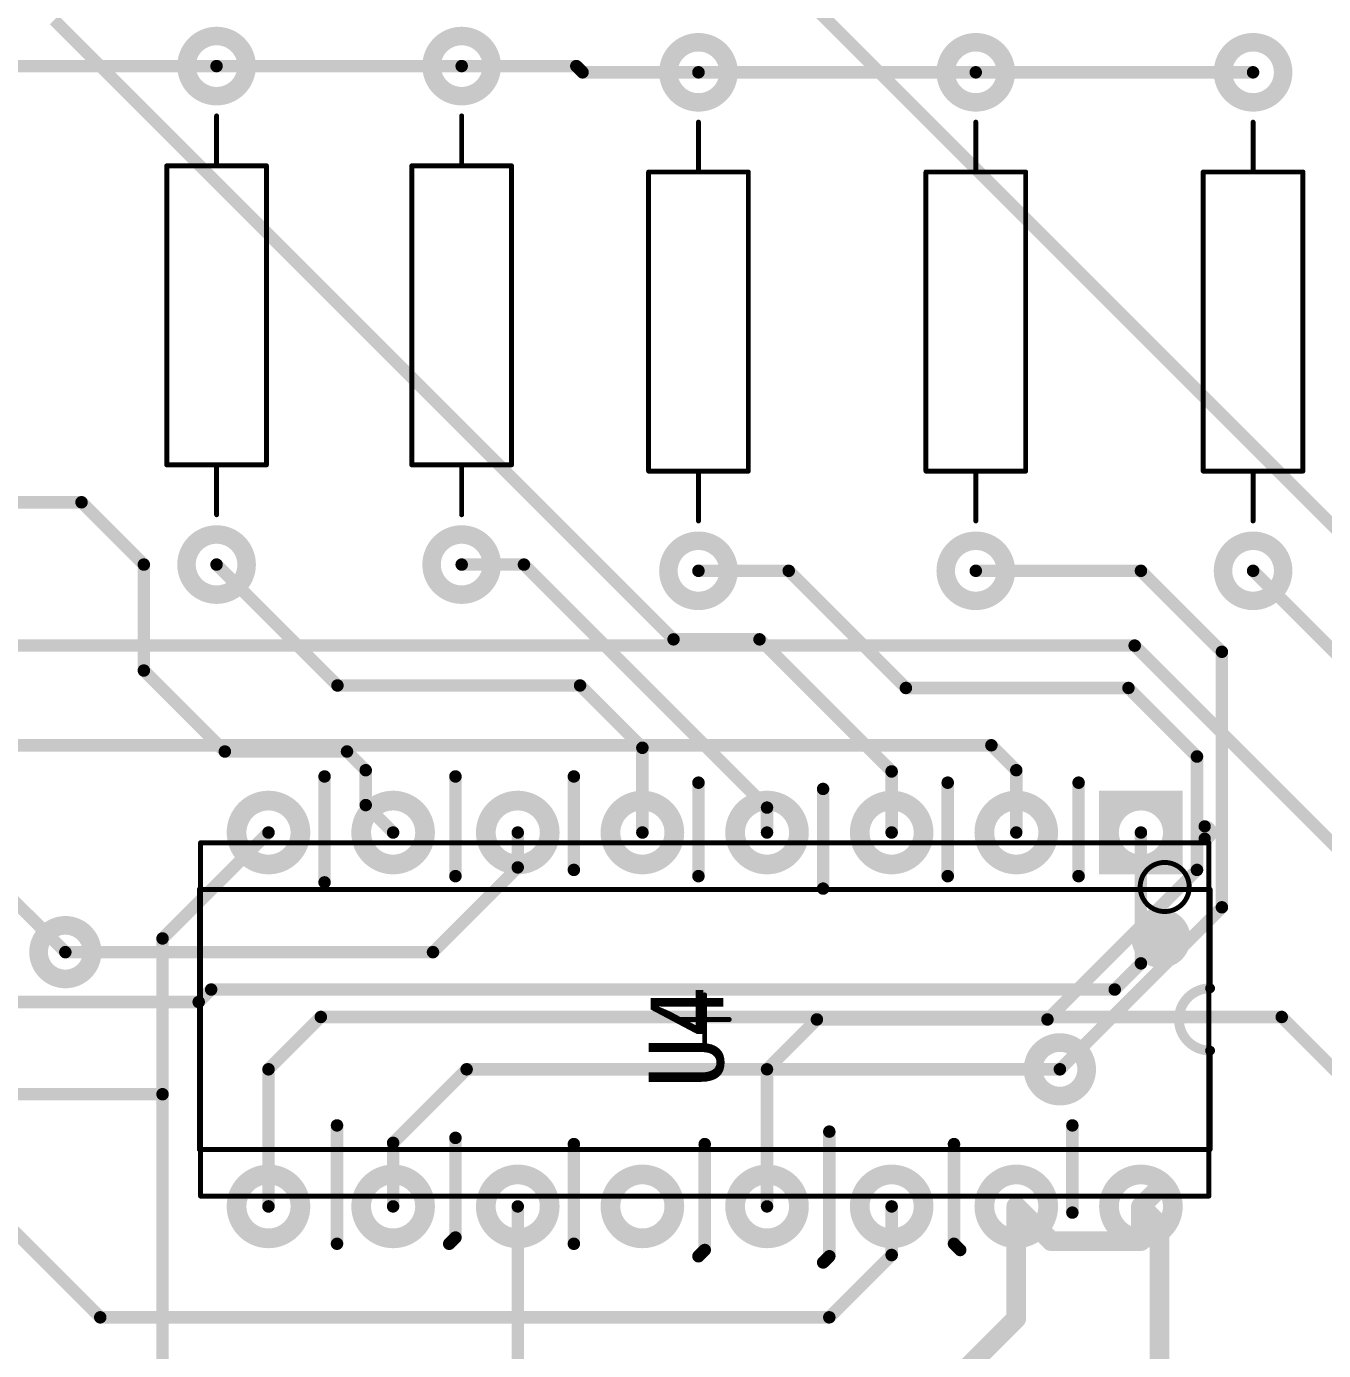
# Model space of a CAD drawing. Header units: millimetres. Extents: x 38 to 140, y 35 to 124.
# Drawn here: x 92.35 to 118.78, y 75.55 to 102.53 of the extents above; entities that cross this region are included whole.
import ezdxf

# ---------------------------------------------------------------- set-up
doc = ezdxf.new("R2010")
doc.units = ezdxf.units.MM
for name, color, linetype in [('BottomLayer', 5, 'Continuous'), ('BottomSolder', 6, 'Continuous'), ('KeepOutLayer', 6, 'Continuous'), ('Mechanical13', 56, 'Continuous'), ('Mechanical15', 56, 'Continuous'), ('MultiLayer', 9, 'Continuous'), ('TopLayer', 1, 'Continuous'), ('TopOverlay', 2, 'Continuous'), ('TopSolder', 216, 'Continuous')]:
    doc.layers.add(name, color=color, linetype=linetype)

# ---------------------------------------------------------------- blocks, each defined once
blk = doc.blocks.new('AXIAL_0_4_14')
at = {"layer": 'BottomLayer', "const_width": 0.275}
for points in [[(-5.643, 0, 1), (-4.517, 0, 1)], [(4.517, 0, 1), (5.643, 0, 1)]]:
    blk.add_lwpolyline(points, format="xyb", close=True, dxfattribs=at)
at = {"layer": 'BottomSolder', "const_width": 0.377}
for points in [[(-5.693, 0, 1), (-4.467, 0, 1)], [(4.467, 0, 1), (5.693, 0, 1)]]:
    blk.add_lwpolyline(points, format="xyb", close=True, dxfattribs=at)
at = {"layer": 'MultiLayer', "const_width": 0.275}
for points in [[(-5.643, 0, 1), (-4.517, 0, 1)], [(4.517, 0, 1), (5.643, 0, 1)]]:
    blk.add_lwpolyline(points, format="xyb", close=True, dxfattribs=at)
at = {"layer": 'TopLayer', "const_width": 0.275}
for points in [[(-5.643, 0, 1), (-4.517, 0, 1)], [(4.517, 0, 1), (5.643, 0, 1)]]:
    blk.add_lwpolyline(points, format="xyb", close=True, dxfattribs=at)
at = {"layer": 'TopOverlay', "const_width": 0.1}
for points in [[(-3.048, 1.016), (-3.048, -1.016)], [(-3.048, 1.016), (3.048, 1.016)], [(3.048, 1.016), (3.048, -1.016)], [(-4.064, 0), (-3.048, 0)], [(3.048, 0), (4.064, 0)], [(-3.048, -1.016), (3.048, -1.016)]]:
    blk.add_lwpolyline(points, dxfattribs=at)
at = {"layer": 'TopOverlay', "const_width": 0.05}
for points in [[(-3.073, 1.016, 1), (-3.023, 1.016, 1)], [(-3.073, 1.016, 1), (-3.023, 1.016, 1)], [(3.023, 1.016, 1), (3.073, 1.016, 1)], [(3.023, 1.016, 1), (3.073, 1.016, 1)], [(-4.089, 0, 1), (-4.039, 0, 1)], [(-3.073, 0, 1), (-3.023, 0, 1)], [(3.023, 0, 1), (3.073, 0, 1)], [(4.039, 0, 1), (4.089, 0, 1)], [(-3.073, -1.016, 1), (-3.023, -1.016, 1)], [(-3.073, -1.016, 1), (-3.023, -1.016, 1)], [(3.023, -1.016, 1), (3.073, -1.016, 1)], [(3.023, -1.016, 1), (3.073, -1.016, 1)]]:
    blk.add_lwpolyline(points, format="xyb", close=True, dxfattribs=at)
at = {"layer": 'TopSolder', "const_width": 0.377}
for points in [[(-5.693, 0, 1), (-4.467, 0, 1)], [(4.467, 0, 1), (5.693, 0, 1)]]:
    blk.add_lwpolyline(points, format="xyb", close=True, dxfattribs=at)
blk = doc.blocks.new('AXIAL_0_4_17')
at = {"layer": 'BottomLayer', "const_width": 0.275}
for points in [[(-5.643, 0, 1), (-4.517, 0, 1)], [(4.517, 0, 1), (5.643, 0, 1)]]:
    blk.add_lwpolyline(points, format="xyb", close=True, dxfattribs=at)
at = {"layer": 'BottomSolder', "const_width": 0.377}
for points in [[(-5.693, 0, 1), (-4.467, 0, 1)], [(4.467, 0, 1), (5.693, 0, 1)]]:
    blk.add_lwpolyline(points, format="xyb", close=True, dxfattribs=at)
at = {"layer": 'MultiLayer', "const_width": 0.275}
for points in [[(-5.643, 0, 1), (-4.517, 0, 1)], [(4.517, 0, 1), (5.643, 0, 1)]]:
    blk.add_lwpolyline(points, format="xyb", close=True, dxfattribs=at)
at = {"layer": 'TopLayer', "const_width": 0.275}
for points in [[(-5.643, 0, 1), (-4.517, 0, 1)], [(4.517, 0, 1), (5.643, 0, 1)]]:
    blk.add_lwpolyline(points, format="xyb", close=True, dxfattribs=at)
at = {"layer": 'TopOverlay', "const_width": 0.1}
for points in [[(-3.048, 1.016), (-3.048, -1.016)], [(-3.048, 1.016), (3.048, 1.016)], [(3.048, 1.016), (3.048, -1.016)], [(-4.064, 0), (-3.048, 0)], [(3.048, 0), (4.064, 0)], [(-3.048, -1.016), (3.048, -1.016)]]:
    blk.add_lwpolyline(points, dxfattribs=at)
at = {"layer": 'TopOverlay', "const_width": 0.05}
for points in [[(-3.073, 1.016, 1), (-3.023, 1.016, 1)], [(-3.073, 1.016, 1), (-3.023, 1.016, 1)], [(3.023, 1.016, 1), (3.073, 1.016, 1)], [(3.023, 1.016, 1), (3.073, 1.016, 1)], [(-4.089, 0, 1), (-4.039, 0, 1)], [(-3.073, 0, 1), (-3.023, 0, 1)], [(3.023, 0, 1), (3.073, 0, 1)], [(4.039, 0, 1), (4.089, 0, 1)], [(-3.073, -1.016, 1), (-3.023, -1.016, 1)], [(-3.073, -1.016, 1), (-3.023, -1.016, 1)], [(3.023, -1.016, 1), (3.073, -1.016, 1)], [(3.023, -1.016, 1), (3.073, -1.016, 1)]]:
    blk.add_lwpolyline(points, format="xyb", close=True, dxfattribs=at)
at = {"layer": 'TopSolder', "const_width": 0.377}
for points in [[(-5.693, 0, 1), (-4.467, 0, 1)], [(4.467, 0, 1), (5.693, 0, 1)]]:
    blk.add_lwpolyline(points, format="xyb", close=True, dxfattribs=at)
blk = doc.blocks.new('AXIAL_0_4_18')
at = {"layer": 'BottomLayer', "const_width": 0.275}
for points in [[(-5.643, 0, 1), (-4.517, 0, 1)], [(4.517, 0, 1), (5.643, 0, 1)]]:
    blk.add_lwpolyline(points, format="xyb", close=True, dxfattribs=at)
at = {"layer": 'BottomSolder', "const_width": 0.377}
for points in [[(-5.693, 0, 1), (-4.467, 0, 1)], [(4.467, 0, 1), (5.693, 0, 1)]]:
    blk.add_lwpolyline(points, format="xyb", close=True, dxfattribs=at)
at = {"layer": 'MultiLayer', "const_width": 0.275}
for points in [[(-5.643, 0, 1), (-4.517, 0, 1)], [(4.517, 0, 1), (5.643, 0, 1)]]:
    blk.add_lwpolyline(points, format="xyb", close=True, dxfattribs=at)
at = {"layer": 'TopLayer', "const_width": 0.275}
for points in [[(-5.643, 0, 1), (-4.517, 0, 1)], [(4.517, 0, 1), (5.643, 0, 1)]]:
    blk.add_lwpolyline(points, format="xyb", close=True, dxfattribs=at)
at = {"layer": 'TopOverlay', "const_width": 0.1}
for points in [[(-3.048, 1.016), (-3.048, -1.016)], [(-3.048, 1.016), (3.048, 1.016)], [(3.048, 1.016), (3.048, -1.016)], [(-4.064, 0), (-3.048, 0)], [(3.048, 0), (4.064, 0)], [(-3.048, -1.016), (3.048, -1.016)]]:
    blk.add_lwpolyline(points, dxfattribs=at)
at = {"layer": 'TopOverlay', "const_width": 0.05}
for points in [[(-3.073, 1.016, 1), (-3.023, 1.016, 1)], [(-3.073, 1.016, 1), (-3.023, 1.016, 1)], [(3.023, 1.016, 1), (3.073, 1.016, 1)], [(3.023, 1.016, 1), (3.073, 1.016, 1)], [(-4.089, 0, 1), (-4.039, 0, 1)], [(-3.073, 0, 1), (-3.023, 0, 1)], [(3.023, 0, 1), (3.073, 0, 1)], [(4.039, 0, 1), (4.089, 0, 1)], [(-3.073, -1.016, 1), (-3.023, -1.016, 1)], [(-3.073, -1.016, 1), (-3.023, -1.016, 1)], [(3.023, -1.016, 1), (3.073, -1.016, 1)], [(3.023, -1.016, 1), (3.073, -1.016, 1)]]:
    blk.add_lwpolyline(points, format="xyb", close=True, dxfattribs=at)
at = {"layer": 'TopSolder', "const_width": 0.377}
for points in [[(-5.693, 0, 1), (-4.467, 0, 1)], [(4.467, 0, 1), (5.693, 0, 1)]]:
    blk.add_lwpolyline(points, format="xyb", close=True, dxfattribs=at)
blk = doc.blocks.new('AXIAL_0_4_19')
at = {"layer": 'BottomLayer', "const_width": 0.275}
for points in [[(-5.643, 0, 1), (-4.517, 0, 1)], [(4.517, 0, 1), (5.643, 0, 1)]]:
    blk.add_lwpolyline(points, format="xyb", close=True, dxfattribs=at)
at = {"layer": 'BottomSolder', "const_width": 0.377}
for points in [[(-5.693, 0, 1), (-4.467, 0, 1)], [(4.467, 0, 1), (5.693, 0, 1)]]:
    blk.add_lwpolyline(points, format="xyb", close=True, dxfattribs=at)
at = {"layer": 'MultiLayer', "const_width": 0.275}
for points in [[(-5.643, 0, 1), (-4.517, 0, 1)], [(4.517, 0, 1), (5.643, 0, 1)]]:
    blk.add_lwpolyline(points, format="xyb", close=True, dxfattribs=at)
at = {"layer": 'TopLayer', "const_width": 0.275}
for points in [[(-5.643, 0, 1), (-4.517, 0, 1)], [(4.517, 0, 1), (5.643, 0, 1)]]:
    blk.add_lwpolyline(points, format="xyb", close=True, dxfattribs=at)
at = {"layer": 'TopOverlay', "const_width": 0.1}
for points in [[(-3.048, 1.016), (-3.048, -1.016)], [(-3.048, 1.016), (3.048, 1.016)], [(3.048, 1.016), (3.048, -1.016)], [(-4.064, 0), (-3.048, 0)], [(3.048, 0), (4.064, 0)], [(-3.048, -1.016), (3.048, -1.016)]]:
    blk.add_lwpolyline(points, dxfattribs=at)
at = {"layer": 'TopOverlay', "const_width": 0.05}
for points in [[(-3.073, 1.016, 1), (-3.023, 1.016, 1)], [(-3.073, 1.016, 1), (-3.023, 1.016, 1)], [(3.023, 1.016, 1), (3.073, 1.016, 1)], [(3.023, 1.016, 1), (3.073, 1.016, 1)], [(-4.089, 0, 1), (-4.039, 0, 1)], [(-3.073, 0, 1), (-3.023, 0, 1)], [(3.023, 0, 1), (3.073, 0, 1)], [(4.039, 0, 1), (4.089, 0, 1)], [(-3.073, -1.016, 1), (-3.023, -1.016, 1)], [(-3.073, -1.016, 1), (-3.023, -1.016, 1)], [(3.023, -1.016, 1), (3.073, -1.016, 1)], [(3.023, -1.016, 1), (3.073, -1.016, 1)]]:
    blk.add_lwpolyline(points, format="xyb", close=True, dxfattribs=at)
at = {"layer": 'TopSolder', "const_width": 0.377}
for points in [[(-5.693, 0, 1), (-4.467, 0, 1)], [(4.467, 0, 1), (5.693, 0, 1)]]:
    blk.add_lwpolyline(points, format="xyb", close=True, dxfattribs=at)
blk = doc.blocks.new('AXIAL_0_4_20')
at = {"layer": 'BottomLayer', "const_width": 0.275}
for points in [[(-5.643, 0, 1), (-4.517, 0, 1)], [(4.517, 0, 1), (5.643, 0, 1)]]:
    blk.add_lwpolyline(points, format="xyb", close=True, dxfattribs=at)
at = {"layer": 'BottomSolder', "const_width": 0.377}
for points in [[(-5.693, 0, 1), (-4.467, 0, 1)], [(4.467, 0, 1), (5.693, 0, 1)]]:
    blk.add_lwpolyline(points, format="xyb", close=True, dxfattribs=at)
at = {"layer": 'MultiLayer', "const_width": 0.275}
for points in [[(-5.643, 0, 1), (-4.517, 0, 1)], [(4.517, 0, 1), (5.643, 0, 1)]]:
    blk.add_lwpolyline(points, format="xyb", close=True, dxfattribs=at)
at = {"layer": 'TopLayer', "const_width": 0.275}
for points in [[(-5.643, 0, 1), (-4.517, 0, 1)], [(4.517, 0, 1), (5.643, 0, 1)]]:
    blk.add_lwpolyline(points, format="xyb", close=True, dxfattribs=at)
at = {"layer": 'TopOverlay', "const_width": 0.1}
for points in [[(-3.048, 1.016), (-3.048, -1.016)], [(-3.048, 1.016), (3.048, 1.016)], [(3.048, 1.016), (3.048, -1.016)], [(-4.064, 0), (-3.048, 0)], [(3.048, 0), (4.064, 0)], [(-3.048, -1.016), (3.048, -1.016)]]:
    blk.add_lwpolyline(points, dxfattribs=at)
at = {"layer": 'TopOverlay', "const_width": 0.05}
for points in [[(-3.073, 1.016, 1), (-3.023, 1.016, 1)], [(-3.073, 1.016, 1), (-3.023, 1.016, 1)], [(3.023, 1.016, 1), (3.073, 1.016, 1)], [(3.023, 1.016, 1), (3.073, 1.016, 1)], [(-4.089, 0, 1), (-4.039, 0, 1)], [(-3.073, 0, 1), (-3.023, 0, 1)], [(3.023, 0, 1), (3.073, 0, 1)], [(4.039, 0, 1), (4.089, 0, 1)], [(-3.073, -1.016, 1), (-3.023, -1.016, 1)], [(-3.073, -1.016, 1), (-3.023, -1.016, 1)], [(3.023, -1.016, 1), (3.073, -1.016, 1)], [(3.023, -1.016, 1), (3.073, -1.016, 1)]]:
    blk.add_lwpolyline(points, format="xyb", close=True, dxfattribs=at)
at = {"layer": 'TopSolder', "const_width": 0.377}
for points in [[(-5.693, 0, 1), (-4.467, 0, 1)], [(4.467, 0, 1), (5.693, 0, 1)]]:
    blk.add_lwpolyline(points, format="xyb", close=True, dxfattribs=at)
blk = doc.blocks.new('DIP_16_31')
at = {"layer": 'BottomLayer', "const_width": 0.3}
for points in [[(-4.41, 9.64), (-4.41, 8.14)], [(-3.21, 9.64), (-3.21, 8.14)], [(-4.56, 9.49), (-3.06, 9.49)], [(-4.56, 8.29), (-3.06, 8.29)]]:
    blk.add_lwpolyline(points, dxfattribs=at)
for points in [[(-4.41, 8.89, 1), (-3.21, 8.89, 1)], [(3.21, 8.89, 1), (4.41, 8.89, 1)], [(-4.41, 6.35, 1), (-3.21, 6.35, 1)], [(3.21, 6.35, 1), (4.41, 6.35, 1)], [(-4.41, 3.81, 1), (-3.21, 3.81, 1)], [(3.21, 3.81, 1), (4.41, 3.81, 1)], [(-4.41, 1.27, 1), (-3.21, 1.27, 1)], [(3.21, 1.27, 1), (4.41, 1.27, 1)], [(-4.41, -1.27, 1), (-3.21, -1.27, 1)], [(3.21, -1.27, 1), (4.41, -1.27, 1)], [(-4.41, -3.81, 1), (-3.21, -3.81, 1)], [(3.21, -3.81, 1), (4.41, -3.81, 1)], [(-4.41, -6.35, 1), (-3.21, -6.35, 1)], [(3.21, -6.35, 1), (4.41, -6.35, 1)], [(-4.41, -8.89, 1), (-3.21, -8.89, 1)], [(3.21, -8.89, 1), (4.41, -8.89, 1)]]:
    blk.add_lwpolyline(points, format="xyb", close=True, dxfattribs=at)
at = {"layer": 'BottomSolder', "const_width": 0.402}
for points in [[(-4.662, 9.541), (-2.958, 9.541)], [(-4.461, 9.742), (-4.461, 8.038)], [(-3.159, 9.742), (-3.159, 8.038)], [(-4.662, 8.239), (-2.958, 8.239)]]:
    blk.add_lwpolyline(points, dxfattribs=at)
for points in [[(-4.461, 8.89, 1), (-3.159, 8.89, 1)], [(3.159, 8.89, 1), (4.461, 8.89, 1)], [(-4.461, 6.35, 1), (-3.159, 6.35, 1)], [(3.159, 6.35, 1), (4.461, 6.35, 1)], [(-4.461, 3.81, 1), (-3.159, 3.81, 1)], [(3.159, 3.81, 1), (4.461, 3.81, 1)], [(-4.461, 1.27, 1), (-3.159, 1.27, 1)], [(3.159, 1.27, 1), (4.461, 1.27, 1)], [(-4.461, -1.27, 1), (-3.159, -1.27, 1)], [(3.159, -1.27, 1), (4.461, -1.27, 1)], [(-4.461, -3.81, 1), (-3.159, -3.81, 1)], [(3.159, -3.81, 1), (4.461, -3.81, 1)], [(-4.461, -6.35, 1), (-3.159, -6.35, 1)], [(3.159, -6.35, 1), (4.461, -6.35, 1)], [(-4.461, -8.89, 1), (-3.159, -8.89, 1)], [(3.159, -8.89, 1), (4.461, -8.89, 1)]]:
    blk.add_lwpolyline(points, format="xyb", close=True, dxfattribs=at)
at = {"layer": 'Mechanical13', "const_width": 0.1}
for points in [[(-3.6, 10.275), (3.6, 10.275)], [(-3.6, 10.275), (-3.6, -10.275)], [(3.6, 10.275), (3.6, -10.275)], [(-3.6, -10.275), (3.6, -10.275)]]:
    blk.add_lwpolyline(points, dxfattribs=at)
at = {"layer": 'Mechanical13'}
for points, const_width in [([(-3.625, 10.275, 1), (-3.575, 10.275, 1)], 0.05), ([(-3.625, 10.275, 1), (-3.575, 10.275, 1)], 0.05), ([(3.575, 10.275, 1), (3.625, 10.275, 1)], 0.05), ([(3.575, 10.275, 1), (3.625, 10.275, 1)], 0.05), ([(-2.2, 9.375, 1), (-3.2, 9.375, 1)], 0.1), ([(-3.225, 9.375, 1), (-3.175, 9.375, 1)], 0.05), ([(-2.225, 9.375, 1), (-2.175, 9.375, 1)], 0.05), ([(-3.625, -10.275, 1), (-3.575, -10.275, 1)], 0.05), ([(-3.625, -10.275, 1), (-3.575, -10.275, 1)], 0.05), ([(3.575, -10.275, 1), (3.625, -10.275, 1)], 0.05), ([(3.575, -10.275, 1), (3.625, -10.275, 1)], 0.05)]:
    blk.add_lwpolyline(points, format="xyb", close=True, dxfattribs=dict(at, const_width=const_width))
at = {"layer": 'Mechanical15', "const_width": 0.1}
for points in [[(0, 0.5), (0, -0.5)], [(-0.5, 0), (0.5, 0)]]:
    blk.add_lwpolyline(points, dxfattribs=at)
at = {"layer": 'Mechanical15', "const_width": 0.05}
for points in [[(-0.025, 0.5, 1), (0.025, 0.5, 1)], [(-0.525, 0, 1), (-0.475, 0, 1)], [(0.475, 0, 1), (0.525, 0, 1)], [(-0.025, -0.5, 1), (0.025, -0.5, 1)]]:
    blk.add_lwpolyline(points, format="xyb", close=True, dxfattribs=at)
at = {"layer": 'MultiLayer', "const_width": 0.3}
for points in [[(-4.41, 9.64), (-4.41, 8.14)], [(-3.21, 9.64), (-3.21, 8.14)], [(-4.56, 9.49), (-3.06, 9.49)], [(-4.56, 8.29), (-3.06, 8.29)]]:
    blk.add_lwpolyline(points, dxfattribs=at)
for points in [[(-4.41, 8.89, 1), (-3.21, 8.89, 1)], [(3.21, 8.89, 1), (4.41, 8.89, 1)], [(-4.41, 6.35, 1), (-3.21, 6.35, 1)], [(3.21, 6.35, 1), (4.41, 6.35, 1)], [(-4.41, 3.81, 1), (-3.21, 3.81, 1)], [(3.21, 3.81, 1), (4.41, 3.81, 1)], [(-4.41, 1.27, 1), (-3.21, 1.27, 1)], [(3.21, 1.27, 1), (4.41, 1.27, 1)], [(-4.41, -1.27, 1), (-3.21, -1.27, 1)], [(3.21, -1.27, 1), (4.41, -1.27, 1)], [(-4.41, -3.81, 1), (-3.21, -3.81, 1)], [(3.21, -3.81, 1), (4.41, -3.81, 1)], [(-4.41, -6.35, 1), (-3.21, -6.35, 1)], [(3.21, -6.35, 1), (4.41, -6.35, 1)], [(-4.41, -8.89, 1), (-3.21, -8.89, 1)], [(3.21, -8.89, 1), (4.41, -8.89, 1)]]:
    blk.add_lwpolyline(points, format="xyb", close=True, dxfattribs=at)
at = {"layer": 'TopLayer', "const_width": 0.3}
for points in [[(-4.41, 9.64), (-4.41, 8.14)], [(-3.21, 9.64), (-3.21, 8.14)], [(-4.56, 9.49), (-3.06, 9.49)], [(-4.56, 8.29), (-3.06, 8.29)]]:
    blk.add_lwpolyline(points, dxfattribs=at)
for points in [[(-4.41, 8.89, 1), (-3.21, 8.89, 1)], [(3.21, 8.89, 1), (4.41, 8.89, 1)], [(-4.41, 6.35, 1), (-3.21, 6.35, 1)], [(3.21, 6.35, 1), (4.41, 6.35, 1)], [(-4.41, 3.81, 1), (-3.21, 3.81, 1)], [(3.21, 3.81, 1), (4.41, 3.81, 1)], [(-4.41, 1.27, 1), (-3.21, 1.27, 1)], [(3.21, 1.27, 1), (4.41, 1.27, 1)], [(-4.41, -1.27, 1), (-3.21, -1.27, 1)], [(3.21, -1.27, 1), (4.41, -1.27, 1)], [(-4.41, -3.81, 1), (-3.21, -3.81, 1)], [(3.21, -3.81, 1), (4.41, -3.81, 1)], [(-4.41, -6.35, 1), (-3.21, -6.35, 1)], [(3.21, -6.35, 1), (4.41, -6.35, 1)], [(-4.41, -8.89, 1), (-3.21, -8.89, 1)], [(3.21, -8.89, 1), (4.41, -8.89, 1)]]:
    blk.add_lwpolyline(points, format="xyb", close=True, dxfattribs=at)
at = {"layer": 'TopOverlay'}
for points, const_width in [([(-3.685, 10.19, 1), (-3.935, 10.19, 1)], 0.25), ([(-3.998, 10.19, 1), (-3.873, 10.19, 1)], 0.125), ([(-3.747, 10.19, 1), (-3.622, 10.19, 1)], 0.125), ([(-2.675, 10.3, 1), (-2.625, 10.3, 1)], 0.05), ([(-2.675, 10.3, 1), (-2.625, 10.3, 1)], 0.05), ([(-0.685, 10.3, 1), (-0.585, 10.3, 1)], 0.1), ([(-0.66, 10.3, 1), (-0.61, 10.3, 1)], 0.05), ([(0.585, 10.3, 1), (0.685, 10.3, 1)], 0.1), ([(0.61, 10.3, 1), (0.66, 10.3, 1)], 0.05), ([(2.625, 10.3, 1), (2.675, 10.3, 1)], 0.05), ([(2.625, 10.3, 1), (2.675, 10.3, 1)], 0.05), ([(-1.35, 9.3, 1), (-1.95, 9.3, 1)], 0.6), ([(-2.1, 9.3, 1), (-1.8, 9.3, 1)], 0.3), ([(-1.5, 9.3, 1), (-1.2, 9.3, 1)], 0.3), ([(-2.675, -10.3, 1), (-2.625, -10.3, 1)], 0.05), ([(-2.675, -10.3, 1), (-2.625, -10.3, 1)], 0.05), ([(2.625, -10.3, 1), (2.675, -10.3, 1)], 0.05), ([(2.625, -10.3, 1), (2.675, -10.3, 1)], 0.05)]:
    blk.add_lwpolyline(points, format="xyb", close=True, dxfattribs=dict(at, const_width=const_width))
at = {"layer": 'TopOverlay', "const_width": 0.1}
for points in [[(-2.65, 10.3), (-0.635, 10.3)], [(-2.65, 10.3), (-2.65, -10.3)], [(0.635, 10.3), (2.65, 10.3)], [(2.65, 10.3), (2.65, -10.3)], [(-2.65, -10.3), (2.65, -10.3)]]:
    blk.add_lwpolyline(points, dxfattribs=at)
at = {"layer": 'TopOverlay', "const_width": 0.2}
blk.add_lwpolyline([(0.635, 10.3, -1), (-0.635, 10.3)], format="xyb", dxfattribs=at)
at = {"layer": 'TopSolder', "const_width": 0.402}
for points in [[(-4.662, 9.541), (-2.958, 9.541)], [(-4.461, 9.742), (-4.461, 8.038)], [(-3.159, 9.742), (-3.159, 8.038)], [(-4.662, 8.239), (-2.958, 8.239)]]:
    blk.add_lwpolyline(points, dxfattribs=at)
for points in [[(-4.461, 8.89, 1), (-3.159, 8.89, 1)], [(3.159, 8.89, 1), (4.461, 8.89, 1)], [(-4.461, 6.35, 1), (-3.159, 6.35, 1)], [(3.159, 6.35, 1), (4.461, 6.35, 1)], [(-4.461, 3.81, 1), (-3.159, 3.81, 1)], [(3.159, 3.81, 1), (4.461, 3.81, 1)], [(-4.461, 1.27, 1), (-3.159, 1.27, 1)], [(3.159, 1.27, 1), (4.461, 1.27, 1)], [(-4.461, -1.27, 1), (-3.159, -1.27, 1)], [(3.159, -1.27, 1), (4.461, -1.27, 1)], [(-4.461, -3.81, 1), (-3.159, -3.81, 1)], [(3.159, -3.81, 1), (4.461, -3.81, 1)], [(-4.461, -6.35, 1), (-3.159, -6.35, 1)], [(3.159, -6.35, 1), (4.461, -6.35, 1)], [(-4.461, -8.89, 1), (-3.159, -8.89, 1)], [(3.159, -8.89, 1), (4.461, -8.89, 1)]]:
    blk.add_lwpolyline(points, format="xyb", close=True, dxfattribs=at)

msp = doc.modelspace()

# ---------------------------------------------------------------- linework, layer by layer
at = {"layer": 'BottomLayer'}
for points, const_width in [([(91.228, 101.727), (96.224, 101.727)], 0.254), ([(96.224, 101.727), (101.219, 101.727)], 0.254), ([(101.219, 101.727), (103.556, 101.727)], 0.254), ([(103.556, 101.727), (103.683, 101.6)], 0.254), ([(103.683, 101.6), (106.045, 101.6)], 0.254), ([(106.045, 101.6), (111.697, 101.6)], 0.254), ([(111.697, 101.6), (117.348, 101.6)], 0.254), ([(117.348, 91.44), (123.698, 85.09)], 0.254), ([(84.582, 89.916), (114.935, 89.916)], 0.254), ([(114.935, 89.916), (122.936, 81.915)], 0.254), ([(89.103, 87.884), (112.014, 87.884)], 0.254), ([(112.014, 87.884), (112.522, 87.376)], 0.254), ([(112.522, 86.106), (112.522, 87.376)], 0.254), ([(102.362, 85.395), (102.362, 86.106)], 0.254), ([(115.062, 83.439), (115.062, 86.106)], 0.254), ([(100.635, 83.668), (102.362, 85.395)], 0.254), ([(93.142, 83.668), (100.635, 83.668)], 0.254), ([(114.529, 82.906), (115.062, 83.439)], 0.254), ([(95.86, 82.652), (96.114, 82.906)], 0.254), ([(96.114, 82.906), (114.529, 82.906)], 0.254), ([(78.156, 82.652), (95.86, 82.652)], 0.254), ([(97.282, 81.28), (98.349, 82.347)], 0.254), ([(98.349, 82.347), (117.932, 82.347)], 0.254), ([(117.932, 82.347), (119.888, 80.391)], 0.254), ([(88.875, 81.204), (93.853, 76.225)], 0.254), ([(97.282, 78.486), (97.282, 81.28)], 0.254), ([(99.822, 79.781), (101.321, 81.28)], 0.254), ([(101.321, 81.28), (113.411, 81.28)], 0.254), ([(99.822, 78.486), (99.822, 79.781)], 0.254), ([(115.062, 78.486), (115.443, 78.867)], 0.4), ([(109.982, 77.495), (109.982, 78.486)], 0.254), ([(112.522, 76.2), (112.522, 78.486)], 0.4), ([(108.712, 76.225), (109.982, 77.495)], 0.254), ([(110.871, 74.549), (112.522, 76.2)], 0.4), ([(93.853, 76.225), (108.712, 76.225)], 0.254)]:
    msp.add_lwpolyline(points, dxfattribs=dict(at, const_width=const_width))
for points, const_width in [([(96.16, 101.727, 1), (96.287, 101.727, 1)], 0.127), ([(96.16, 101.727, 1), (96.287, 101.727, 1)], 0.127), ([(101.156, 101.727, 1), (101.283, 101.727, 1)], 0.127), ([(101.156, 101.727, 1), (101.283, 101.727, 1)], 0.127), ([(103.492, 101.727, 1), (103.619, 101.727, 1)], 0.127), ([(103.492, 101.727, 1), (103.619, 101.727, 1)], 0.127), ([(103.619, 101.6, 1), (103.746, 101.6, 1)], 0.127), ([(103.619, 101.6, 1), (103.746, 101.6, 1)], 0.127), ([(105.981, 101.6, 1), (106.109, 101.6, 1)], 0.127), ([(105.981, 101.6, 1), (106.109, 101.6, 1)], 0.127), ([(111.633, 101.6, 1), (111.76, 101.6, 1)], 0.127), ([(111.633, 101.6, 1), (111.76, 101.6, 1)], 0.127), ([(117.285, 101.6, 1), (117.412, 101.6, 1)], 0.127), ([(117.285, 91.44, 1), (117.412, 91.44, 1)], 0.127), ([(114.871, 89.916, 1), (114.999, 89.916, 1)], 0.127), ([(114.871, 89.916, 1), (114.999, 89.916, 1)], 0.127), ([(111.951, 87.884, 1), (112.078, 87.884, 1)], 0.127), ([(111.951, 87.884, 1), (112.078, 87.884, 1)], 0.127), ([(112.459, 87.376, 1), (112.585, 87.376, 1)], 0.127), ([(112.459, 87.376, 1), (112.585, 87.376, 1)], 0.127), ([(102.299, 86.106, 1), (102.425, 86.106, 1)], 0.127), ([(112.459, 86.106, 1), (112.585, 86.106, 1)], 0.127), ([(114.999, 86.106, 1), (115.126, 86.106, 1)], 0.127), ([(102.299, 85.395, 1), (102.425, 85.395, 1)], 0.127), ([(102.299, 85.395, 1), (102.425, 85.395, 1)], 0.127), ([(92.646, 83.668, 1), (93.637, 83.668, 1)], 0.279), ([(93.078, 83.668, 1), (93.205, 83.668, 1)], 0.127), ([(100.571, 83.668, 1), (100.698, 83.668, 1)], 0.127), ([(100.571, 83.668, 1), (100.698, 83.668, 1)], 0.127), ([(114.999, 83.439, 1), (115.126, 83.439, 1)], 0.127), ([(114.999, 83.439, 1), (115.126, 83.439, 1)], 0.127), ([(96.05, 82.906, 1), (96.177, 82.906, 1)], 0.127), ([(96.05, 82.906, 1), (96.177, 82.906, 1)], 0.127), ([(114.465, 82.906, 1), (114.592, 82.906, 1)], 0.127), ([(114.465, 82.906, 1), (114.592, 82.906, 1)], 0.127), ([(95.796, 82.652, 1), (95.923, 82.652, 1)], 0.127), ([(95.796, 82.652, 1), (95.923, 82.652, 1)], 0.127), ([(98.285, 82.347, 1), (98.412, 82.347, 1)], 0.127), ([(98.285, 82.347, 1), (98.412, 82.347, 1)], 0.127), ([(117.869, 82.347, 1), (117.996, 82.347, 1)], 0.127), ([(117.869, 82.347, 1), (117.996, 82.347, 1)], 0.127), ([(112.916, 81.28, 1), (113.906, 81.28, 1)], 0.279), ([(97.218, 81.28, 1), (97.346, 81.28, 1)], 0.127), ([(97.218, 81.28, 1), (97.346, 81.28, 1)], 0.127), ([(101.257, 81.28, 1), (101.384, 81.28, 1)], 0.127), ([(101.257, 81.28, 1), (101.384, 81.28, 1)], 0.127), ([(113.347, 81.28, 1), (113.475, 81.28, 1)], 0.127), ([(99.758, 79.781, 1), (99.885, 79.781, 1)], 0.127), ([(99.758, 79.781, 1), (99.885, 79.781, 1)], 0.127), ([(115.343, 78.867, 1), (115.543, 78.867, 1)], 0.2), ([(97.218, 78.486, 1), (97.346, 78.486, 1)], 0.127), ([(99.758, 78.486, 1), (99.885, 78.486, 1)], 0.127), ([(109.918, 78.486, 1), (110.046, 78.486, 1)], 0.127), ([(112.422, 78.486, 1), (112.622, 78.486, 1)], 0.2), ([(114.962, 78.486, 1), (115.162, 78.486, 1)], 0.2), ([(109.918, 77.495, 1), (110.046, 77.495, 1)], 0.127), ([(109.918, 77.495, 1), (110.046, 77.495, 1)], 0.127), ([(112.422, 76.2, 1), (112.622, 76.2, 1)], 0.2), ([(112.422, 76.2, 1), (112.622, 76.2, 1)], 0.2), ([(93.789, 76.225, 1), (93.916, 76.225, 1)], 0.127), ([(93.789, 76.225, 1), (93.916, 76.225, 1)], 0.127), ([(108.648, 76.225, 1), (108.775, 76.225, 1)], 0.127), ([(108.648, 76.225, 1), (108.775, 76.225, 1)], 0.127)]:
    msp.add_lwpolyline(points, format="xyb", close=True, dxfattribs=dict(at, const_width=const_width))
at = {"layer": 'BottomSolder', "const_width": 0.381}
for points in [[(92.596, 83.668, 1), (93.688, 83.668, 1)], [(112.865, 81.28, 1), (113.957, 81.28, 1)]]:
    msp.add_lwpolyline(points, format="xyb", close=True, dxfattribs=at)
at = {"layer": 'KeepOutLayer', "const_width": 0.254}
for points in [[(98.425, 85.09), (98.425, 87.249)], [(101.092, 85.217), (101.092, 87.249)], [(103.505, 85.344), (103.505, 87.249)], [(106.045, 85.217), (106.045, 87.122)], [(111.125, 85.217), (111.125, 87.122)], [(113.792, 85.217), (113.792, 87.122)], [(108.585, 84.963), (108.585, 86.995)], [(98.679, 77.724), (98.679, 80.137)], [(113.665, 78.359), (113.665, 80.137)], [(101.092, 77.851), (101.092, 79.883)], [(103.505, 77.724), (103.505, 79.756)], [(106.172, 77.597), (106.172, 79.756)], [(108.712, 77.47), (108.712, 80.01)], [(111.252, 77.724), (111.252, 79.756)], [(100.965, 77.724), (101.092, 77.851)], [(106.045, 77.47), (106.172, 77.597)], [(111.252, 77.724), (111.379, 77.597)], [(108.585, 77.343), (108.712, 77.47)]]:
    msp.add_lwpolyline(points, dxfattribs=at)
at = {"layer": 'KeepOutLayer', "const_width": 0.127}
for points in [[(98.361, 87.249, 1), (98.488, 87.249, 1)], [(101.028, 87.249, 1), (101.156, 87.249, 1)], [(103.442, 87.249, 1), (103.569, 87.249, 1)], [(105.981, 87.122, 1), (106.109, 87.122, 1)], [(111.061, 87.122, 1), (111.189, 87.122, 1)], [(113.728, 87.122, 1), (113.856, 87.122, 1)], [(108.522, 86.995, 1), (108.648, 86.995, 1)], [(101.028, 85.217, 1), (101.156, 85.217, 1)], [(103.442, 85.344, 1), (103.569, 85.344, 1)], [(105.981, 85.217, 1), (106.109, 85.217, 1)], [(111.061, 85.217, 1), (111.189, 85.217, 1)], [(113.728, 85.217, 1), (113.856, 85.217, 1)], [(98.361, 85.09, 1), (98.488, 85.09, 1)], [(108.522, 84.963, 1), (108.648, 84.963, 1)], [(98.615, 80.137, 1), (98.742, 80.137, 1)], [(113.602, 80.137, 1), (113.728, 80.137, 1)], [(101.028, 79.883, 1), (101.156, 79.883, 1)], [(103.442, 79.756, 1), (103.569, 79.756, 1)], [(106.109, 79.756, 1), (106.236, 79.756, 1)], [(108.648, 80.01, 1), (108.775, 80.01, 1)], [(111.189, 79.756, 1), (111.316, 79.756, 1)], [(113.602, 78.359, 1), (113.728, 78.359, 1)], [(98.615, 77.724, 1), (98.742, 77.724, 1)], [(100.901, 77.724, 1), (101.028, 77.724, 1)], [(101.028, 77.851, 1), (101.156, 77.851, 1)], [(101.028, 77.851, 1), (101.156, 77.851, 1)], [(103.442, 77.724, 1), (103.569, 77.724, 1)], [(106.109, 77.597, 1), (106.236, 77.597, 1)], [(106.109, 77.597, 1), (106.236, 77.597, 1)], [(111.189, 77.724, 1), (111.316, 77.724, 1)], [(111.189, 77.724, 1), (111.316, 77.724, 1)], [(111.316, 77.597, 1), (111.442, 77.597, 1)], [(105.981, 77.47, 1), (106.109, 77.47, 1)], [(108.522, 77.343, 1), (108.648, 77.343, 1)], [(108.648, 77.47, 1), (108.775, 77.47, 1)], [(108.648, 77.47, 1), (108.775, 77.47, 1)]]:
    msp.add_lwpolyline(points, format="xyb", close=True, dxfattribs=at)
at = {"layer": 'MultiLayer', "const_width": 0.279}
for points in [[(92.646, 83.668, 1), (93.637, 83.668, 1)], [(112.916, 81.28, 1), (113.906, 81.28, 1)]]:
    msp.add_lwpolyline(points, format="xyb", close=True, dxfattribs=at)
at = {"layer": 'TopLayer'}
for points, const_width in [([(107.717, 103.611), (119.253, 92.075)], 0.254), ([(92.913, 102.667), (105.537, 90.043)], 0.254), ([(87.503, 92.837), (93.472, 92.837)], 0.254), ([(93.472, 92.837), (94.742, 91.567)], 0.254), ([(94.742, 89.408), (94.742, 91.567)], 0.254), ([(96.224, 91.567), (98.687, 89.103)], 0.254), ([(101.219, 91.567), (102.489, 91.567)], 0.254), ([(102.489, 91.567), (107.442, 86.614)], 0.254), ([(106.045, 91.44), (107.885, 91.44)], 0.254), ([(107.885, 91.44), (110.273, 89.052)], 0.254), ([(111.697, 91.44), (115.062, 91.44)], 0.254), ([(115.062, 91.44), (116.713, 89.789)], 0.254), ([(105.537, 90.043), (107.29, 90.043)], 0.254), ([(107.29, 90.043), (109.982, 87.351)], 0.254), ([(116.713, 84.582), (116.713, 89.789)], 0.254), ([(94.742, 89.408), (96.393, 87.757)], 0.254), ([(98.687, 89.103), (103.632, 89.103)], 0.254), ([(103.632, 89.103), (104.902, 87.833)], 0.254), ([(110.273, 89.052), (114.808, 89.052)], 0.254), ([(114.808, 89.052), (116.205, 87.655)], 0.254), ([(96.393, 87.757), (98.882, 87.757)], 0.254), ([(98.882, 87.757), (99.263, 87.376)], 0.254), ([(104.902, 86.106), (104.902, 87.833)], 0.254), ([(116.205, 85.344), (116.205, 87.655)], 0.254), ([(99.263, 86.665), (99.263, 87.376)], 0.254), ([(109.982, 86.106), (109.982, 87.351)], 0.254), ([(99.263, 86.665), (99.822, 86.106)], 0.254), ([(107.442, 86.106), (107.442, 86.614)], 0.254), ([(95.123, 83.947), (97.282, 86.106)], 0.254), ([(91.228, 85.581), (93.142, 83.668)], 0.254), ([(113.157, 82.296), (116.205, 85.344)], 0.254), ([(113.411, 81.28), (116.713, 84.582)], 0.254), ([(95.123, 43.459), (95.123, 83.947)], 0.254), ([(107.442, 81.28), (108.458, 82.296)], 0.254), ([(108.458, 82.296), (113.157, 82.296)], 0.254), ([(107.442, 78.486), (107.442, 81.28)], 0.254), ([(83.566, 80.772), (95.123, 80.772)], 0.254), ([(102.362, 71.45), (102.362, 78.486)], 0.254), ([(112.522, 78.486), (113.23, 77.778)], 0.4), ([(115.062, 78.486), (115.443, 78.105)], 0.4), ([(115.062, 77.778), (115.062, 78.486)], 0.4), ([(115.443, 74.422), (115.443, 78.105)], 0.4), ([(113.23, 77.778), (115.062, 77.778)], 0.4)]:
    msp.add_lwpolyline(points, dxfattribs=dict(at, const_width=const_width))
for points, const_width in [([(93.408, 92.837, 1), (93.535, 92.837, 1)], 0.127), ([(93.408, 92.837, 1), (93.535, 92.837, 1)], 0.127), ([(94.678, 91.567, 1), (94.805, 91.567, 1)], 0.127), ([(94.678, 91.567, 1), (94.805, 91.567, 1)], 0.127), ([(96.16, 91.567, 1), (96.287, 91.567, 1)], 0.127), ([(101.156, 91.567, 1), (101.283, 91.567, 1)], 0.127), ([(102.425, 91.567, 1), (102.552, 91.567, 1)], 0.127), ([(102.425, 91.567, 1), (102.552, 91.567, 1)], 0.127), ([(105.981, 91.44, 1), (106.109, 91.44, 1)], 0.127), ([(107.821, 91.44, 1), (107.948, 91.44, 1)], 0.127), ([(107.821, 91.44, 1), (107.948, 91.44, 1)], 0.127), ([(111.633, 91.44, 1), (111.76, 91.44, 1)], 0.127), ([(114.999, 91.44, 1), (115.126, 91.44, 1)], 0.127), ([(114.999, 91.44, 1), (115.126, 91.44, 1)], 0.127), ([(105.474, 90.043, 1), (105.6, 90.043, 1)], 0.127), ([(105.474, 90.043, 1), (105.6, 90.043, 1)], 0.127), ([(107.226, 90.043, 1), (107.353, 90.043, 1)], 0.127), ([(107.226, 90.043, 1), (107.353, 90.043, 1)], 0.127), ([(116.65, 89.789, 1), (116.776, 89.789, 1)], 0.127), ([(116.65, 89.789, 1), (116.776, 89.789, 1)], 0.127), ([(94.678, 89.408, 1), (94.805, 89.408, 1)], 0.127), ([(94.678, 89.408, 1), (94.805, 89.408, 1)], 0.127), ([(98.624, 89.103, 1), (98.751, 89.103, 1)], 0.127), ([(98.624, 89.103, 1), (98.751, 89.103, 1)], 0.127), ([(103.569, 89.103, 1), (103.695, 89.103, 1)], 0.127), ([(103.569, 89.103, 1), (103.695, 89.103, 1)], 0.127), ([(110.209, 89.052, 1), (110.336, 89.052, 1)], 0.127), ([(110.209, 89.052, 1), (110.336, 89.052, 1)], 0.127), ([(114.745, 89.052, 1), (114.871, 89.052, 1)], 0.127), ([(114.745, 89.052, 1), (114.871, 89.052, 1)], 0.127), ([(96.329, 87.757, 1), (96.456, 87.757, 1)], 0.127), ([(96.329, 87.757, 1), (96.456, 87.757, 1)], 0.127), ([(98.819, 87.757, 1), (98.946, 87.757, 1)], 0.127), ([(98.819, 87.757, 1), (98.946, 87.757, 1)], 0.127), ([(104.838, 87.833, 1), (104.966, 87.833, 1)], 0.127), ([(104.838, 87.833, 1), (104.966, 87.833, 1)], 0.127), ([(116.141, 87.655, 1), (116.269, 87.655, 1)], 0.127), ([(116.141, 87.655, 1), (116.269, 87.655, 1)], 0.127), ([(99.2, 87.376, 1), (99.327, 87.376, 1)], 0.127), ([(99.2, 87.376, 1), (99.327, 87.376, 1)], 0.127), ([(109.918, 87.351, 1), (110.046, 87.351, 1)], 0.127), ([(109.918, 87.351, 1), (110.046, 87.351, 1)], 0.127), ([(99.2, 86.665, 1), (99.327, 86.665, 1)], 0.127), ([(99.2, 86.665, 1), (99.327, 86.665, 1)], 0.127), ([(107.379, 86.614, 1), (107.505, 86.614, 1)], 0.127), ([(107.379, 86.614, 1), (107.505, 86.614, 1)], 0.127), ([(97.218, 86.106, 1), (97.346, 86.106, 1)], 0.127), ([(99.758, 86.106, 1), (99.885, 86.106, 1)], 0.127), ([(104.838, 86.106, 1), (104.966, 86.106, 1)], 0.127), ([(107.379, 86.106, 1), (107.505, 86.106, 1)], 0.127), ([(109.918, 86.106, 1), (110.046, 86.106, 1)], 0.127), ([(116.141, 85.344, 1), (116.269, 85.344, 1)], 0.127), ([(116.141, 85.344, 1), (116.269, 85.344, 1)], 0.127), ([(116.65, 84.582, 1), (116.776, 84.582, 1)], 0.127), ([(116.65, 84.582, 1), (116.776, 84.582, 1)], 0.127), ([(92.646, 83.668, 1), (93.637, 83.668, 1)], 0.279), ([(95.059, 83.947, 1), (95.186, 83.947, 1)], 0.127), ([(95.059, 83.947, 1), (95.186, 83.947, 1)], 0.127), ([(93.078, 83.668, 1), (93.205, 83.668, 1)], 0.127), ([(108.394, 82.296, 1), (108.522, 82.296, 1)], 0.127), ([(108.394, 82.296, 1), (108.522, 82.296, 1)], 0.127), ([(113.094, 82.296, 1), (113.221, 82.296, 1)], 0.127), ([(113.094, 82.296, 1), (113.221, 82.296, 1)], 0.127), ([(112.916, 81.28, 1), (113.906, 81.28, 1)], 0.279), ([(107.379, 81.28, 1), (107.505, 81.28, 1)], 0.127), ([(107.379, 81.28, 1), (107.505, 81.28, 1)], 0.127), ([(113.347, 81.28, 1), (113.475, 81.28, 1)], 0.127), ([(95.059, 80.772, 1), (95.186, 80.772, 1)], 0.127), ([(102.299, 78.486, 1), (102.425, 78.486, 1)], 0.127), ([(107.379, 78.486, 1), (107.505, 78.486, 1)], 0.127), ([(112.422, 78.486, 1), (112.622, 78.486, 1)], 0.2), ([(114.962, 78.486, 1), (115.162, 78.486, 1)], 0.2), ([(114.962, 78.486, 1), (115.162, 78.486, 1)], 0.2), ([(115.343, 78.105, 1), (115.543, 78.105, 1)], 0.2), ([(115.343, 78.105, 1), (115.543, 78.105, 1)], 0.2), ([(113.13, 77.778, 1), (113.33, 77.778, 1)], 0.2), ([(113.13, 77.778, 1), (113.33, 77.778, 1)], 0.2), ([(114.962, 77.778, 1), (115.162, 77.778, 1)], 0.2), ([(114.962, 77.778, 1), (115.162, 77.778, 1)], 0.2)]:
    msp.add_lwpolyline(points, format="xyb", close=True, dxfattribs=dict(at, const_width=const_width))
at = {"layer": 'TopSolder', "const_width": 0.381}
for points in [[(92.596, 83.668, 1), (93.688, 83.668, 1)], [(112.865, 81.28, 1), (113.957, 81.28, 1)]]:
    msp.add_lwpolyline(points, format="xyb", close=True, dxfattribs=at)

# ---------------------------------------------------------------- block references
at = {"rotation": 270}
for name, p in [('AXIAL_0_4_14', (96.224, 96.647)), ('AXIAL_0_4_17', (101.219, 96.647)), ('AXIAL_0_4_19', (106.045, 96.52)), ('AXIAL_0_4_20', (111.697, 96.52)), ('AXIAL_0_4_18', (117.348, 96.52)), ('DIP_16_31', (106.172, 82.296))]:
    msp.add_blockref(name, p, dxfattribs=at)

# ---------------------------------------------------------------- texts
at = {"layer": 'TopOverlay'}
msp.add_text('U4', height=1.524, rotation=90, dxfattribs=at).set_placement((106.553, 80.899))

doc.saveas('drawing.dxf')
